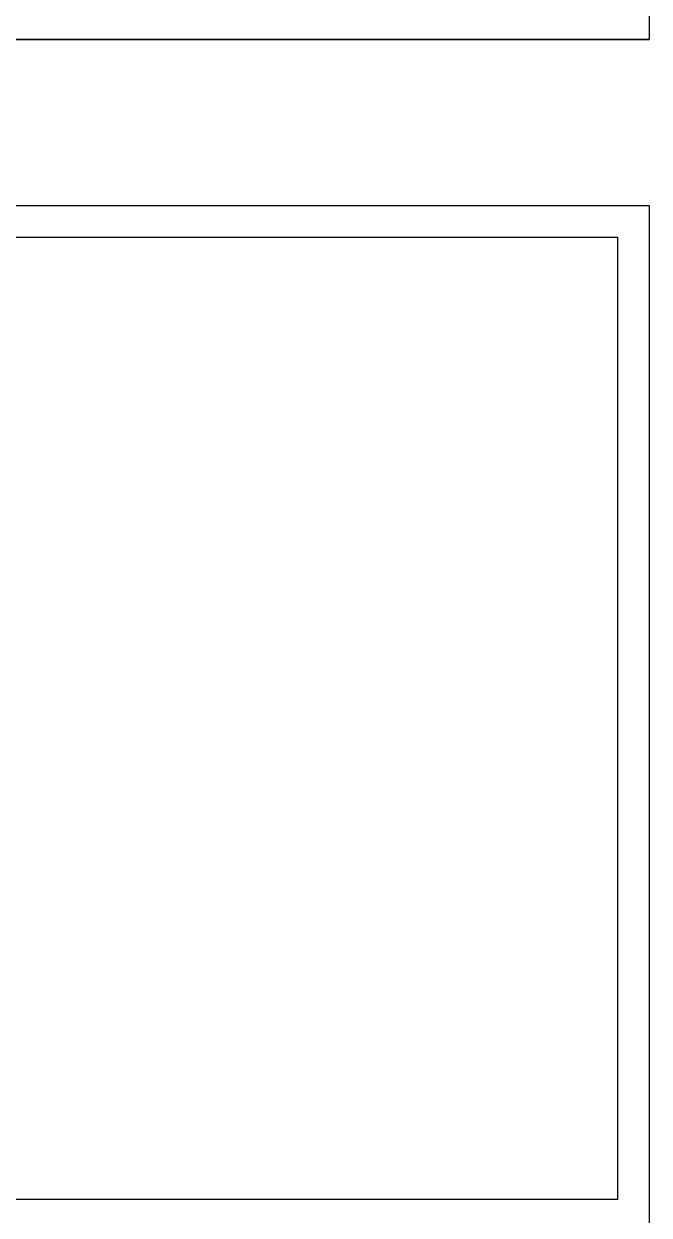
# Model space of a CAD drawing. Header units: inches. Extents: x -1851 to 6314, y -1304 to 4687.
# Drawn here: x 486.8 to 514.1, y 3845.2 to 3897.2 of the extents above; entities that cross this region are included whole.
import ezdxf

# ---------------------------------------------------------------- set-up
doc = ezdxf.new("R2010")
doc.units = ezdxf.units.IN
doc.header["$MEASUREMENT"] = 0

# ---------------------------------------------------------------- blocks, each defined once
blk = doc.blocks.new('2.4.20_8_Plan View')
at = {"color": 7, "linetype": 'Continuous', "lineweight": 25}
for p, q in [((-0.0919, -1.15), (-0.0919, 1.15)), ((0.0919, 1.15), (0.0919, -1.15)), ((9.3235, -1.15), (9.3235, 1.15)), ((9.5074, 1.15), (9.5074, -1.15)), ((0.1269, 1.115), (0.1269, -1.115)), ((1.1929, -1.115), (1.1929, 1.115)), ((9.5424, 1.115), (9.5424, -1.115)), ((0.1269, -1.115), (1.1929, -1.115)), ((0.0919, -1.15), (1.2279, -1.15)), ((8.1839, -1.15), (9.3235, -1.15))]:
    blk.add_line(p, q, dxfattribs=at)

msp = doc.modelspace()

# ---------------------------------------------------------------- block references
at = {"xscale": -39.37008, "yscale": 39.37008, "zscale": 39.37008, "rotation": 90}
for p in [(468.81365, 4263.57548), (468.81365, 3892.88964)]:
    msp.add_blockref('2.4.20_8_Plan View', p, dxfattribs=at)

doc.saveas('drawing.dxf')
